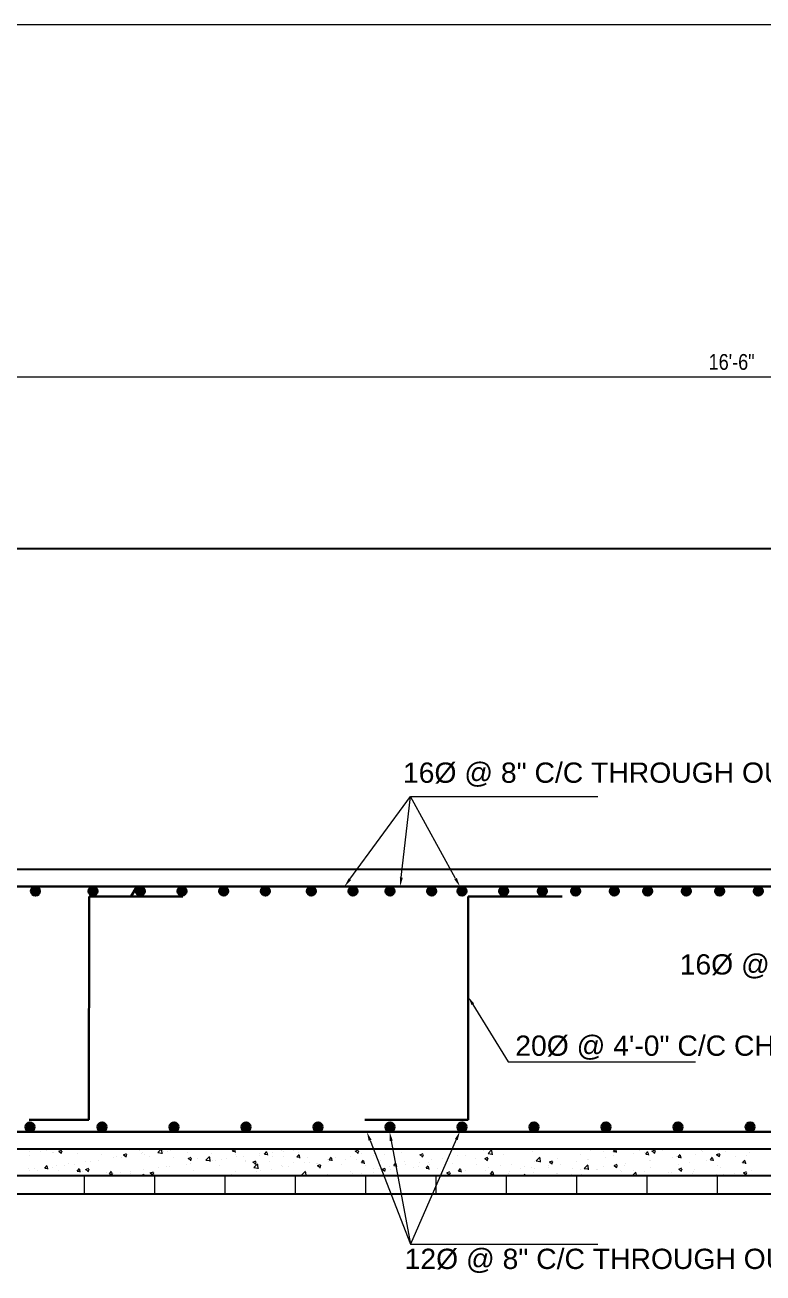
# Model space of a CAD drawing. Header units: inches. Extents: x 57837 to 133168, y 6972 to 27776.
# Drawn here: x 68072 to 68400, y 18898 to 19453 of the extents above; entities that cross this region are included whole.
import ezdxf

# ---------------------------------------------------------------- set-up
doc = ezdxf.new("R2010")
doc.units = ezdxf.units.IN
doc.header["$MEASUREMENT"] = 0
for name, color, linetype, lineweight in [('DIM', 2, 'Continuous', 13), ('HACTH', 153, 'Continuous', 5), ('ROD', 1, 'Continuous', 40), ('rod position', 1, 'Continuous', 30)]:
    doc.layers.add(name, color=color, linetype=linetype, lineweight=lineweight)
doc.layers.add('elevation', color=3, linetype='Continuous')
doc.layers.add('text', color=255, linetype='Continuous')
doc.styles.add('Arial', font='arial.ttf', dxfattribs={"height": 6.5})
doc.styles.get("Standard").update_dxf_attribs({"font": 'ARIALN.TTF', "height": 7})

msp = doc.modelspace()

# ---------------------------------------------------------------- hatches: boundary and pattern name
at = {"layer": 'ROD'}
h = msp.add_hatch(color=5, dxfattribs=at)
h.set_gradient(color1=(0, 0, 255), one_color=1, tint=1, name='SPHERICAL')
h.paths.add_polyline_path([(68078.78, 19067.86, 1), (68074.78, 19067.86, 1)])
h = msp.add_hatch(color=5, dxfattribs=at)
h.set_gradient(color1=(0, 0, 255), one_color=1, tint=1, name='SPHERICAL')
h.paths.add_polyline_path([(68104.36, 19067.86, 1), (68100.36, 19067.86, 1)])
h = msp.add_hatch(color=5, dxfattribs=at)
h.set_gradient(color1=(0, 0, 255), one_color=1, tint=1, name='SPHERICAL')
h.paths.add_polyline_path([(68125.37, 19067.86, 1), (68121.37, 19067.86, 1)])
h = msp.add_hatch(color=5, dxfattribs=at)
h.set_gradient(color1=(0, 0, 255), one_color=1, tint=1, name='SPHERICAL')
h.paths.add_polyline_path([(68143.89, 19067.86, 1), (68139.89, 19067.86, 1)])
h = msp.add_hatch(color=5, dxfattribs=at)
h.set_gradient(color1=(0, 0, 255), one_color=1, tint=1, name='SPHERICAL')
h.paths.add_polyline_path([(68162.4, 19067.86, 1), (68158.4, 19067.86, 1)])
h = msp.add_hatch(color=5, dxfattribs=at)
h.set_gradient(color1=(0, 0, 255), one_color=1, tint=1, name='SPHERICAL')
h.paths.add_polyline_path([(68180.92, 19067.86, 1), (68176.92, 19067.86, 1)])
h = msp.add_hatch(color=5, dxfattribs=at)
h.set_gradient(color1=(0, 0, 255), one_color=1, tint=1, name='SPHERICAL')
h.paths.add_polyline_path([(68201.34, 19067.86, 1), (68197.34, 19067.86, 1)])
h = msp.add_hatch(color=5, dxfattribs=at)
h.set_gradient(color1=(0, 0, 255), one_color=1, tint=1, name='SPHERICAL')
h.paths.add_polyline_path([(68219.85, 19067.86, 1), (68215.85, 19067.86, 1)])
h = msp.add_hatch(color=5, dxfattribs=at)
h.set_gradient(color1=(0, 0, 255), one_color=1, tint=1, name='SPHERICAL')
h.paths.add_polyline_path([(68236.34, 19067.86, 1), (68232.34, 19067.86, 1)])
h = msp.add_hatch(color=5, dxfattribs=at)
h.set_gradient(color1=(0, 0, 255), one_color=1, tint=1, name='SPHERICAL')
h.paths.add_polyline_path([(68254.85, 19067.86, 1), (68250.85, 19067.86, 1)])
h = msp.add_hatch(color=5, dxfattribs=at)
h.set_gradient(color1=(0, 0, 255), one_color=1, tint=1, name='SPHERICAL')
h.paths.add_polyline_path([(68268.34, 19067.86, 1), (68264.34, 19067.86, 1)])
h = msp.add_hatch(color=5, dxfattribs=at)
h.set_gradient(color1=(0, 0, 255), one_color=1, tint=1, name='SPHERICAL')
h.paths.add_polyline_path([(68286.85, 19067.86, 1), (68282.85, 19067.86, 1)])
h = msp.add_hatch(color=5, dxfattribs=at)
h.set_gradient(color1=(0, 0, 255), one_color=1, tint=1, name='SPHERICAL')
h.paths.add_polyline_path([(68303.97, 19067.86, 1), (68299.97, 19067.86, 1)])
h = msp.add_hatch(color=5, dxfattribs=at)
h.set_gradient(color1=(0, 0, 255), one_color=1, tint=1, name='SPHERICAL')
h.paths.add_polyline_path([(68318.85, 19067.86, 1), (68314.85, 19067.86, 1)])
h = msp.add_hatch(color=5, dxfattribs=at)
h.set_gradient(color1=(0, 0, 255), one_color=1, tint=1, name='SPHERICAL')
h.paths.add_polyline_path([(68335.97, 19067.86, 1), (68331.97, 19067.86, 1)])
h = msp.add_hatch(color=5, dxfattribs=at)
h.set_gradient(color1=(0, 0, 255), one_color=1, tint=1, name='SPHERICAL')
h.paths.add_polyline_path([(68350.85, 19067.86, 1), (68346.85, 19067.86, 1)])
h = msp.add_hatch(color=5, dxfattribs=at)
h.set_gradient(color1=(0, 0, 255), one_color=1, tint=1, name='SPHERICAL')
h.paths.add_polyline_path([(68367.97, 19067.86, 1), (68363.97, 19067.86, 1)])
h = msp.add_hatch(color=5, dxfattribs=at)
h.set_gradient(color1=(0, 0, 255), one_color=1, tint=1, name='SPHERICAL')
h.paths.add_polyline_path([(68382.85, 19067.86, 1), (68378.85, 19067.86, 1)])
h = msp.add_hatch(color=5, dxfattribs=at)
h.set_gradient(color1=(0, 0, 255), one_color=1, tint=1, name='SPHERICAL')
h.paths.add_polyline_path([(68399.97, 19067.86, 1), (68395.97, 19067.86, 1)])
h = msp.add_hatch(color=5, dxfattribs=at)
h.set_gradient(color1=(0, 0, 255), one_color=1, tint=1, name='SPHERICAL')
h.paths.add_polyline_path([(68076.34, 18963.09, 1), (68072.34, 18963.09, 1)])
h = msp.add_hatch(color=5, dxfattribs=at)
h.set_gradient(color1=(0, 0, 255), one_color=1, tint=1, name='SPHERICAL')
h.paths.add_polyline_path([(68108.34, 18963.09, 1), (68104.34, 18963.09, 1)])
h = msp.add_hatch(color=5, dxfattribs=at)
h.set_gradient(color1=(0, 0, 255), one_color=1, tint=1, name='SPHERICAL')
h.paths.add_polyline_path([(68140.34, 18963.09, 1), (68136.34, 18963.09, 1)])
h = msp.add_hatch(color=5, dxfattribs=at)
h.set_gradient(color1=(0, 0, 255), one_color=1, tint=1, name='SPHERICAL')
h.paths.add_polyline_path([(68172.34, 18963.09, 1), (68168.34, 18963.09, 1)])
h = msp.add_hatch(color=5, dxfattribs=at)
h.set_gradient(color1=(0, 0, 255), one_color=1, tint=1, name='SPHERICAL')
h.paths.add_polyline_path([(68204.34, 18963.09, 1), (68200.34, 18963.09, 1)])
h = msp.add_hatch(color=5, dxfattribs=at)
h.set_gradient(color1=(0, 0, 255), one_color=1, tint=1, name='SPHERICAL')
h.paths.add_polyline_path([(68236.34, 18963.09, 1), (68232.34, 18963.09, 1)])
h = msp.add_hatch(color=5, dxfattribs=at)
h.set_gradient(color1=(0, 0, 255), one_color=1, tint=1, name='SPHERICAL')
h.paths.add_polyline_path([(68268.34, 18963.09, 1), (68264.34, 18963.09, 1)])
h = msp.add_hatch(color=5, dxfattribs=at)
h.set_gradient(color1=(0, 0, 255), one_color=1, tint=1, name='SPHERICAL')
h.paths.add_polyline_path([(68300.34, 18963.09, 1), (68296.34, 18963.09, 1)])
h = msp.add_hatch(color=5, dxfattribs=at)
h.set_gradient(color1=(0, 0, 255), one_color=1, tint=1, name='SPHERICAL')
h.paths.add_polyline_path([(68332.34, 18963.09, 1), (68328.34, 18963.09, 1)])
h = msp.add_hatch(color=5, dxfattribs=at)
h.set_gradient(color1=(0, 0, 255), one_color=1, tint=1, name='SPHERICAL')
h.paths.add_polyline_path([(68364.34, 18963.09, 1), (68360.34, 18963.09, 1)])
h = msp.add_hatch(color=5, dxfattribs=at)
h.set_gradient(color1=(0, 0, 255), one_color=1, tint=1, name='SPHERICAL')
h.paths.add_polyline_path([(68396.34, 18963.09, 1), (68392.34, 18963.09, 1)])

# ---------------------------------------------------------------- linework, layer by layer
at = {"layer": 'DIM'}
for p, q in [((70374.08, 19452.54), (67752.73, 19452.54)), ((67994.35, 19296.22), (68778.35, 19296.22))]:
    msp.add_line(p, q, dxfattribs=at)
at = {"layer": 'DIM', "lineweight": 13}
for p, q in [((68216.45, 19073.09), (68243.45, 19109.84)), ((68239.33, 19073.84), (68243.45, 19109.84)), ((68263.45, 19073.37), (68243.45, 19109.84)), ((68243.45, 19109.84), (68326.69, 19109.84)), ((68243.45, 19109.84), (68326.69, 19109.84)), ((68243.45, 19109.84), (68326.69, 19109.84)), ((68271.14, 19017.5), (68286.84, 18992.03)), ((68286.84, 18992.03), (68370.07, 18992.03)), ((68225.47, 18957.1), (68243.45, 18911.03)), ((68234.88, 18956.9), (68243.45, 18911.03)), ((68263.77, 18957.43), (68243.45, 18911.03)), ((68243.45, 18911.03), (68326.69, 18911.03)), ((68243.45, 18911.03), (68326.69, 18911.03)), ((68243.45, 18911.03), (68326.69, 18911.03))]:
    msp.add_line(p, q, dxfattribs=at)
for points in [[(68216.98, 19072.69), (68214.08, 19069.86), (68215.91, 19073.48)], [(68239.99, 19073.76), (68238.87, 19069.86), (68238.67, 19073.91)], [(68264.03, 19073.69), (68265.37, 19069.86), (68262.86, 19073.05)], [(68270.58, 19017.15), (68269.05, 19020.9), (68271.71, 19017.85)], [(68224.85, 18956.86), (68224.02, 18960.83), (68226.09, 18957.34)], [(68234.22, 18956.77), (68234.14, 18960.83), (68235.53, 18957.02)], [(68263.16, 18957.7), (68265.37, 18961.09), (68264.38, 18957.16)]]:
    msp.add_solid(points, dxfattribs=at)
at = {"layer": 'elevation'}
for p, q in [((68746.35, 19219.9), (68026.35, 19219.9)), ((68746.35, 19077.35), (68026.35, 19077.35)), ((67748.73, 18953.35), (70378.39, 18953.35)), ((67748.73, 18953.35), (70378.39, 18953.35)), ((70378.39, 18941.35), (67748.73, 18941.35)), ((70378.39, 18941.35), (67748.73, 18941.35)), ((67748.73, 18933.35), (70378.39, 18933.35))]:
    msp.add_line(p, q, dxfattribs=at)
at = {"layer": 'HACTH', "lineweight": 0}
for p, q in [((68073.96, 18952.32), (68073.96, 18952.32)), ((68074.15, 18950.48), (68074.15, 18950.48)), ((68078.93, 18952.34), (68078.93, 18952.34)), ((68081.84, 18952.72), (68081.84, 18952.72)), ((68084.42, 18951.89), (68084.42, 18951.89)), ((68084.64, 18951.87), (68084.64, 18951.87)), ((68087.11, 18952.28), (68088.51, 18952.82)), ((68087.11, 18952.28), (68088.1, 18951.61)), ((68088.26, 18951.23), (68088.66, 18952.44)), ((68094.52, 18953.17), (68094.52, 18953.17)), ((68095.31, 18951.42), (68095.31, 18951.42)), ((68105.99, 18950.97), (68105.99, 18950.97)), ((68111.51, 18949.44), (68111.51, 18949.44)), ((68112.45, 18953.21), (68112.45, 18953.21)), ((68112.8, 18949.73), (68112.8, 18949.73)), ((68114.94, 18949.42), (68114.94, 18949.42)), ((68115.85, 18950.68), (68117.25, 18951.22)), ((68115.85, 18950.68), (68116.85, 18950.01)), ((68116.52, 18950.1), (68116.52, 18950.1)), ((68116.67, 18950.52), (68116.67, 18950.52)), ((68117, 18949.63), (68117.4, 18950.84)), ((68123.13, 18952.75), (68123.13, 18952.75)), ((68124.09, 18951.09), (68124.09, 18951.09)), ((68124.47, 18951.73), (68124.47, 18951.73)), ((68125.04, 18950.7), (68125.04, 18950.7)), ((68127.34, 18950.07), (68127.34, 18950.07)), ((68131.15, 18951.68), (68132.71, 18953.31)), ((68131.15, 18951.68), (68132.93, 18951.41)), ((68133.08, 18951.07), (68132.86, 18952.97)), ((68133.8, 18952.3), (68133.8, 18952.3)), ((68135.43, 18952.2), (68135.43, 18952.2)), ((68136.73, 18952.76), (68136.73, 18952.76)), ((68138.02, 18949.62), (68138.02, 18949.62)), ((68144.48, 18951.85), (68144.48, 18951.85)), ((68144.59, 18949.08), (68145.99, 18949.62)), ((68144.59, 18949.08), (68145.59, 18948.41)), ((68145.74, 18948.03), (68146.15, 18949.24)), ((68148.7, 18949.17), (68148.7, 18949.17)), ((68151.26, 18953.01), (68151.2, 18953.35)), ((68152.5, 18948.37), (68154.05, 18950)), ((68152.5, 18948.37), (68154.28, 18948.1)), ((68154.43, 18947.76), (68154.21, 18949.66)), ((68155.16, 18951.4), (68155.16, 18951.4)), ((68155.55, 18948.23), (68155.55, 18948.23)), ((68156.68, 18948.19), (68156.68, 18948.19)), ((68159.37, 18948.71), (68159.37, 18948.71)), ((68161.68, 18948.85), (68161.68, 18948.85)), ((68164.26, 18952.24), (68165.18, 18953.35)), ((68164.26, 18952.24), (68165.45, 18952.14)), ((68165.6, 18951.75), (68165.37, 18953.01)), ((68165.83, 18950.95), (68165.83, 18950.95)), ((68165.94, 18949.73), (68165.94, 18949.73)), ((68169.26, 18949.84), (68169.26, 18949.84)), ((68170.05, 18948.26), (68170.05, 18948.26)), ((68176.21, 18951.14), (68176.21, 18951.14)), ((68176.51, 18950.5), (68176.51, 18950.5)), ((68178.6, 18950.99), (68179.57, 18952.13)), ((68178.6, 18950.99), (68179.8, 18950.88)), ((68179.95, 18950.5), (68179.72, 18951.75)), ((68181.89, 18951.51), (68181.89, 18951.51)), ((68181.96, 18949.81), (68181.96, 18949.81)), ((68186.31, 18952.42), (68186.31, 18952.42)), ((68186.9, 18952.17), (68186.9, 18952.17)), ((68187.19, 18950.05), (68187.19, 18950.05)), ((68191.01, 18953.35), (68191.14, 18953.26)), ((68191.29, 18952.88), (68191.45, 18953.35)), ((68192.95, 18949.73), (68193.91, 18950.88)), ((68192.95, 18949.73), (68194.14, 18949.63)), ((68193.62, 18951.81), (68193.62, 18951.81)), ((68194.29, 18949.24), (68194.06, 18950.5)), ((68194.47, 18953.16), (68194.47, 18953.16)), ((68197.86, 18949.6), (68197.86, 18949.6)), ((68206.73, 18948.67), (68206.73, 18948.67)), ((68207.29, 18948.48), (68208.26, 18949.62)), ((68207.29, 18948.48), (68208.49, 18948.37)), ((68208.64, 18947.99), (68208.41, 18949.24)), ((68208.54, 18949.15), (68208.54, 18949.15)), ((68210.08, 18949.42), (68210.08, 18949.42)), ((68214.42, 18948.6), (68214.42, 18948.6)), ((68216.83, 18949.95), (68216.83, 18949.95)), ((68218.88, 18952.33), (68220.28, 18952.87)), ((68218.88, 18952.33), (68219.88, 18951.66)), ((68219.21, 18948.69), (68219.21, 18948.69)), ((68220.03, 18951.28), (68220.44, 18952.48)), ((68221.64, 18947.22), (68222.6, 18948.37)), ((68221.74, 18951.42), (68221.74, 18951.42)), ((68227.05, 18950.26), (68227.05, 18950.26)), ((68227.22, 18951.45), (68227.22, 18951.45)), ((68229.89, 18948.24), (68229.89, 18948.24)), ((68232.06, 18950.92), (68232.06, 18950.92)), ((68237.48, 18952.86), (68237.48, 18952.86)), ((68239.63, 18951.91), (68239.63, 18951.91)), ((68247.63, 18950.73), (68249.03, 18951.26)), ((68247.63, 18950.73), (68248.62, 18950.06)), ((68248.77, 18949.67), (68249.18, 18950.88)), ((68252.71, 18948.43), (68252.71, 18948.43)), ((68257.73, 18948.98), (68257.73, 18948.98)), ((68264.37, 18950.43), (68264.37, 18950.43)), ((68268, 18950.39), (68268, 18950.39)), ((68272.22, 18949.01), (68272.22, 18949.01)), ((68276.04, 18952.43), (68276.04, 18952.43)), ((68276.37, 18949.12), (68277.77, 18949.66)), ((68276.37, 18949.12), (68277.36, 18948.45)), ((68277.22, 18949.67), (68277.22, 18949.67)), ((68277.52, 18948.07), (68277.92, 18949.28)), ((68277.91, 18951.3), (68279.47, 18952.93)), ((68277.91, 18951.3), (68279.69, 18951.03)), ((68278.1, 18951.67), (68278.1, 18951.67)), ((68279.85, 18950.69), (68279.62, 18952.59)), ((68284.8, 18950.66), (68284.8, 18950.66)), ((68288.49, 18953.17), (68288.49, 18953.17)), ((68297.43, 18952.33), (68297.43, 18952.33)), ((68299.26, 18947.99), (68300.82, 18949.62)), ((68301.19, 18947.38), (68300.97, 18949.28)), ((68302.43, 18952.99), (68302.43, 18952.99)), ((68308.62, 18949.2), (68308.62, 18949.2)), ((68319.01, 18950.7), (68319.01, 18950.7)), ((68320.63, 18952.99), (68320.56, 18953.35)), ((68321.87, 18948.51), (68321.87, 18948.51)), ((68322.39, 18948.42), (68322.39, 18948.42)), ((68322.85, 18953.35), (68322.91, 18953.3)), ((68323.06, 18952.92), (68323.21, 18953.35)), ((68329.27, 18952.11), (68329.27, 18952.11)), ((68329.96, 18949.41), (68329.96, 18949.41)), ((68333.53, 18950.51), (68333.53, 18950.51)), ((68333.62, 18952.22), (68334.57, 18953.35)), ((68333.62, 18952.22), (68334.82, 18952.12)), ((68334.97, 18951.74), (68334.74, 18952.99)), ((68342.59, 18951.08), (68342.59, 18951.08)), ((68345.19, 18952.51), (68345.19, 18952.51)), ((68347.6, 18951.74), (68347.6, 18951.74)), ((68347.97, 18950.97), (68348.93, 18952.12)), ((68347.97, 18950.97), (68349.16, 18950.86)), ((68349.32, 18950.48), (68349.09, 18951.73)), ((68349.52, 18948.23), (68349.52, 18948.23)), ((68350.66, 18952.37), (68352.06, 18952.91)), ((68350.66, 18952.37), (68351.65, 18951.7)), ((68351.81, 18951.32), (68352.21, 18952.53)), ((68355.17, 18952.73), (68355.17, 18952.73)), ((68359.79, 18949.64), (68359.79, 18949.64)), ((68361.65, 18950.12), (68361.65, 18950.12)), ((68361.9, 18953.05), (68361.9, 18953.05)), ((68362.31, 18949.71), (68363.28, 18950.86)), ((68362.31, 18949.71), (68363.51, 18949.61)), ((68363.66, 18949.23), (68363.43, 18950.48)), ((68369.89, 18950.92), (68369.89, 18950.92)), ((68372.58, 18952.6), (68372.58, 18952.6)), ((68373.31, 18952.13), (68373.31, 18952.13)), ((68375.12, 18948.17), (68375.12, 18948.17)), ((68376.66, 18948.46), (68377.62, 18949.61)), ((68376.66, 18948.46), (68377.85, 18948.35)), ((68378.01, 18947.97), (68377.78, 18949.22)), ((68379.4, 18950.77), (68380.8, 18951.31)), ((68379.4, 18950.77), (68380.4, 18950.1)), ((68380.28, 18952.42), (68380.28, 18952.42)), ((68380.55, 18949.72), (68380.95, 18950.93)), ((68383.26, 18952.15), (68383.26, 18952.15)), ((68387.76, 18949.83), (68387.76, 18949.83)), ((68391, 18947.2), (68391.97, 18948.35)), ((68392.76, 18950.49), (68392.76, 18950.49)), ((68393.93, 18951.7), (68393.93, 18951.7)), ((68073.67, 18944.46), (68073.67, 18944.46)), ((68073.91, 18943.82), (68073.91, 18943.82)), ((68076.44, 18944.39), (68076.44, 18944.39)), ((68077.81, 18943.72), (68077.81, 18943.72)), ((68080.96, 18944.73), (68081.92, 18945.88)), ((68080.96, 18944.73), (68082.16, 18944.62)), ((68082.31, 18944.24), (68082.08, 18945.49)), ((68084.18, 18945.23), (68084.18, 18945.23)), ((68086.3, 18946.12), (68086.3, 18946.12)), ((68087.12, 18943.94), (68087.12, 18943.94)), ((68089.48, 18945.73), (68089.48, 18945.73)), ((68091.31, 18946.78), (68091.31, 18946.78)), ((68094.28, 18946.51), (68094.28, 18946.51)), ((68095.31, 18943.47), (68096.27, 18944.62)), ((68095.31, 18943.47), (68096.5, 18943.37)), ((68096.65, 18942.98), (68096.42, 18944.24)), ((68097.79, 18943.49), (68097.79, 18943.49)), ((68098.88, 18947.78), (68098.88, 18947.78)), ((68099.05, 18944.23), (68100.45, 18944.77)), ((68099.05, 18944.23), (68100.04, 18943.56)), ((68100.19, 18943.18), (68100.6, 18944.39)), ((68101.14, 18947.73), (68101.14, 18947.73)), ((68104.67, 18948.01), (68104.67, 18948.01)), ((68108.47, 18943.04), (68108.47, 18943.04)), ((68109.65, 18942.22), (68110.61, 18943.37)), ((68111, 18941.73), (68110.77, 18942.98)), ((68114.69, 18942.76), (68114.69, 18942.76)), ((68118.83, 18943.21), (68118.83, 18943.21)), ((68124.8, 18944.04), (68124.8, 18944.04)), ((68127.79, 18942.63), (68129.19, 18943.17)), ((68127.79, 18942.63), (68128.78, 18941.96)), ((68128.94, 18941.58), (68129.34, 18942.79)), ((68131.46, 18944.87), (68131.46, 18944.87)), ((68135.18, 18945.54), (68135.18, 18945.54)), ((68136.47, 18945.53), (68136.47, 18945.53)), ((68144.05, 18946.53), (68144.05, 18946.53)), ((68145.45, 18946.95), (68145.45, 18946.95)), ((68146.97, 18943.8), (68146.97, 18943.8)), ((68158.63, 18945.8), (68158.63, 18945.8)), ((68165.7, 18943.07), (68165.7, 18943.07)), ((68170.3, 18947.81), (68170.3, 18947.81)), ((68173.34, 18947.48), (68174.74, 18948.02)), ((68173.34, 18947.48), (68174.33, 18946.81)), ((68173.84, 18945.06), (68175.4, 18946.69)), ((68173.84, 18945.06), (68175.62, 18944.79)), ((68174.48, 18946.43), (68174.89, 18947.64)), ((68175.09, 18943.42), (68175.09, 18943.42)), ((68175.77, 18944.45), (68175.55, 18946.35)), ((68175.97, 18944.48), (68175.97, 18944.48)), ((68176.63, 18943.62), (68176.63, 18943.62)), ((68180.73, 18947.81), (68180.73, 18947.81)), ((68181.63, 18944.28), (68181.63, 18944.28)), ((68186.07, 18945.76), (68186.07, 18945.76)), ((68186.75, 18945.42), (68186.75, 18945.42)), ((68189.21, 18945.28), (68189.21, 18945.28)), ((68191.4, 18947.36), (68191.4, 18947.36)), ((68195.19, 18941.75), (68196.74, 18943.38)), ((68196.46, 18947.26), (68196.46, 18947.26)), ((68197.09, 18941.35), (68196.9, 18943.04)), ((68198.42, 18947.42), (68198.42, 18947.42)), ((68201.84, 18946.94), (68201.84, 18946.94)), ((68202.08, 18946.91), (68202.08, 18946.91)), ((68202.08, 18945.88), (68203.48, 18946.42)), ((68202.08, 18945.88), (68203.07, 18945.21)), ((68203.23, 18944.82), (68203.63, 18946.03)), ((68206.85, 18947.6), (68206.85, 18947.6)), ((68212.76, 18946.46), (68212.76, 18946.46)), ((68216.58, 18943.29), (68216.58, 18943.29)), ((68221.64, 18947.22), (68222.83, 18947.12)), ((68222.99, 18946.73), (68222.75, 18947.99)), ((68223.43, 18946.01), (68223.43, 18946.01)), ((68226.8, 18943.03), (68226.8, 18943.03)), ((68226.97, 18944.79), (68226.97, 18944.79)), ((68229.38, 18944.42), (68229.38, 18944.42)), ((68230.82, 18944.28), (68232.22, 18944.81)), ((68230.82, 18944.28), (68231.82, 18943.6)), ((68231.97, 18943.22), (68232.37, 18944.43)), ((68234.11, 18945.56), (68234.11, 18945.56)), ((68234.37, 18944.03), (68234.37, 18944.03)), ((68235.98, 18945.97), (68236.95, 18947.11)), ((68235.98, 18945.97), (68237.18, 18945.86)), ((68237.33, 18945.48), (68237.1, 18946.73)), ((68237.24, 18946.2), (68237.24, 18946.2)), ((68240.57, 18947.79), (68240.57, 18947.79)), ((68241.05, 18946.43), (68241.05, 18946.43)), ((68244.78, 18945.11), (68244.78, 18945.11)), ((68247, 18945.69), (68247, 18945.69)), ((68247.34, 18947.48), (68247.34, 18947.48)), ((68250.33, 18944.71), (68251.29, 18945.86)), ((68250.33, 18944.71), (68251.52, 18944.61)), ((68251.24, 18947.34), (68251.24, 18947.34)), ((68251.68, 18944.22), (68251.44, 18945.48)), ((68252.01, 18946.35), (68252.01, 18946.35)), ((68255.46, 18944.65), (68255.46, 18944.65)), ((68259.56, 18942.67), (68260.96, 18943.21)), ((68259.56, 18942.67), (68260.56, 18942)), ((68259.58, 18947.35), (68259.58, 18947.35)), ((68260.71, 18941.62), (68261.12, 18942.83)), ((68261.92, 18946.89), (68261.92, 18946.89)), ((68264.67, 18943.46), (68265.64, 18944.6)), ((68264.67, 18943.46), (68265.87, 18943.35)), ((68266.02, 18942.97), (68265.79, 18944.22)), ((68266.14, 18944.2), (68266.14, 18944.2)), ((68267.76, 18943.73), (68267.76, 18943.73)), ((68272.6, 18946.44), (68272.6, 18946.44)), ((68276.81, 18943.75), (68276.81, 18943.75)), ((68277.86, 18945.01), (68277.86, 18945.01)), ((68279.02, 18942.2), (68279.98, 18943.35)), ((68279.54, 18942.78), (68279.54, 18942.78)), ((68280.37, 18941.71), (68280.13, 18942.97)), ((68283.27, 18945.99), (68283.27, 18945.99)), ((68287.49, 18943.3), (68287.49, 18943.3)), ((68288.25, 18946.51), (68288.25, 18946.51)), ((68292.17, 18944.44), (68292.17, 18944.44)), ((68293.95, 18945.54), (68293.95, 18945.54)), ((68297.17, 18945.1), (68297.17, 18945.1)), ((68298.17, 18942.85), (68298.17, 18942.85)), ((68298.52, 18947.92), (68298.52, 18947.92)), ((68298.54, 18944.5), (68298.54, 18944.5)), ((68299.26, 18947.99), (68301.04, 18947.72)), ((68304.63, 18945.09), (68304.63, 18945.09)), ((68304.75, 18946.1), (68304.75, 18946.1)), ((68305.11, 18947.52), (68306.51, 18948.06)), ((68305.11, 18947.52), (68306.11, 18946.85)), ((68306.26, 18946.47), (68306.66, 18947.68)), ((68310.2, 18946.51), (68310.2, 18946.51)), ((68315.3, 18944.63), (68315.3, 18944.63)), ((68317.38, 18947.76), (68317.38, 18947.76)), ((68318.76, 18944.04), (68318.76, 18944.04)), ((68320.6, 18944.68), (68322.16, 18946.31)), ((68320.6, 18944.68), (68322.38, 18944.41)), ((68322.54, 18944.07), (68322.31, 18945.97)), ((68325.98, 18944.18), (68325.98, 18944.18)), ((68326.66, 18944.12), (68326.66, 18944.12)), ((68329.03, 18945.45), (68329.03, 18945.45)), ((68333.85, 18945.92), (68335.25, 18946.46)), ((68333.85, 18945.92), (68334.85, 18945.25)), ((68335, 18944.87), (68335.41, 18946.08)), ((68336.66, 18943.73), (68336.66, 18943.73)), ((68337.33, 18943.19), (68337.33, 18943.19)), ((68338.32, 18946.12), (68338.32, 18946.12)), ((68339.13, 18946.73), (68339.13, 18946.73)), ((68341.95, 18941.37), (68343.51, 18943)), ((68342.34, 18943.85), (68342.34, 18943.85)), ((68343.81, 18941.35), (68343.66, 18942.66)), ((68347.33, 18943.28), (68347.33, 18943.28)), ((68349.91, 18944.85), (68349.91, 18944.85)), ((68349.99, 18948.12), (68349.99, 18948.12)), ((68358.01, 18942.83), (68358.01, 18942.83)), ((68359.55, 18942.98), (68359.55, 18942.98)), ((68362.54, 18946.51), (68362.54, 18946.51)), ((68362.6, 18944.32), (68364, 18944.86)), ((68362.6, 18944.32), (68363.59, 18943.65)), ((68363.74, 18943.27), (68364.15, 18944.48)), ((68367.55, 18947.17), (68367.55, 18947.17)), ((68369.29, 18943.12), (68369.29, 18943.12)), ((68369.65, 18944.26), (68369.65, 18944.26)), ((68380.04, 18945.76), (68380.04, 18945.76)), ((68380.95, 18945.13), (68380.95, 18945.13)), ((68390.3, 18947.17), (68390.3, 18947.17)), ((68391, 18947.2), (68392.2, 18947.1)), ((68391.34, 18942.72), (68392.74, 18943.26)), ((68391.34, 18942.72), (68392.33, 18942.05)), ((68392.35, 18946.72), (68392.12, 18947.97)), ((68392.49, 18941.66), (68392.89, 18942.87)), ((68392.62, 18947.13), (68392.62, 18947.13)), ((68395.08, 18943.6), (68395.08, 18943.6)), ((68104.42, 18941.35), (68104.42, 18941.35)), ((68106.25, 18941.55), (68106.25, 18941.55)), ((68109.65, 18942.22), (68110.85, 18942.11)), ((68111.26, 18942.21), (68111.26, 18942.21)), ((68119.15, 18942.59), (68119.15, 18942.59)), ((68124.32, 18941.35), (68124.96, 18942.11)), ((68125.18, 18941.35), (68125.11, 18941.73)), ((68129.82, 18942.14), (68129.82, 18942.14)), ((68135.31, 18941.8), (68135.31, 18941.8)), ((68140.5, 18941.69), (68140.5, 18941.69)), ((68155.31, 18941.57), (68155.31, 18941.57)), ((68157.36, 18941.35), (68157.93, 18941.57)), ((68163.43, 18941.41), (68163.43, 18941.41)), ((68164, 18941.96), (68164, 18941.96)), ((68195.19, 18941.75), (68196.97, 18941.48)), ((68206.48, 18942.01), (68206.48, 18942.01)), ((68217.72, 18942.42), (68217.72, 18942.42)), ((68221.79, 18942.37), (68221.79, 18942.37)), ((68257.49, 18942.32), (68257.49, 18942.32)), ((68271.96, 18941.78), (68271.96, 18941.78)), ((68279.02, 18942.2), (68280.21, 18942.1)), ((68286.88, 18942.5), (68286.88, 18942.5)), ((68289.02, 18941.35), (68289.71, 18941.61)), ((68293.7, 18941.35), (68294.33, 18942.09)), ((68294.55, 18941.35), (68294.48, 18941.71)), ((68308.37, 18942.54), (68308.37, 18942.54)), ((68308.84, 18942.4), (68308.84, 18942.4)), ((68314.99, 18942.11), (68314.99, 18942.11)), ((68319.52, 18941.95), (68319.52, 18941.95)), ((68324.7, 18941.53), (68324.7, 18941.53)), ((68330.2, 18941.5), (68330.2, 18941.5)), ((68341.95, 18941.37), (68342.12, 18941.35)), ((68349.28, 18941.57), (68349.28, 18941.57)), ((68368.68, 18942.38), (68368.68, 18942.38)), ((68379.36, 18941.93), (68379.36, 18941.93)), ((68382.49, 18941.94), (68382.49, 18941.94)), ((68387.5, 18942.6), (68387.5, 18942.6)), ((68390.04, 18941.48), (68390.04, 18941.48))]:
    msp.add_line(p, q, dxfattribs=at)
at = {"layer": 'HACTH', "color": 3}
for p, q in [((68098.51, 18933.35), (68098.51, 18941.35)), ((68129.76, 18933.35), (68129.76, 18941.35)), ((68161.01, 18933.35), (68161.01, 18941.35)), ((68192.26, 18933.35), (68192.26, 18941.35)), ((68223.51, 18933.35), (68223.51, 18941.35)), ((68254.76, 18933.35), (68254.76, 18941.35)), ((68286.01, 18933.35), (68286.01, 18941.35)), ((68317.26, 18933.35), (68317.26, 18941.35)), ((68348.51, 18933.35), (68348.51, 18941.35)), ((68379.76, 18933.35), (68379.76, 18941.35))]:
    msp.add_line(p, q, dxfattribs=at)
at = {"layer": 'rod position'}
for p, q in [((67753.74, 19069.86), (70374.37, 19069.86)), ((68119.08, 19065.22), (68121.81, 19069.86)), ((68121.81, 19069.86), (68670.23, 19069.86)), ((67753.74, 18960.83), (70374.36, 18960.83))]:
    msp.add_line(p, q, dxfattribs=at)
at = {"layer": 'rod position', "color": 4}
for p, q in [((68100.62, 19065.45), (68100.51, 18966.24)), ((68142.32, 19065.45), (68100.62, 19065.45)), ((68269.09, 19065.45), (68268.98, 18966.27)), ((68310.8, 19065.45), (68269.09, 19065.45)), ((68100.51, 18966.24), (68074, 18966.24)), ((68268.98, 18966.27), (68223.16, 18966.27))]:
    msp.add_line(p, q, dxfattribs=at)
at = {"layer": 'rod position'}
for centre in [(68076.78, 19067.86), (68102.36, 19067.86), (68123.37, 19067.86), (68141.89, 19067.86), (68160.4, 19067.86), (68178.92, 19067.86), (68199.34, 19067.86), (68217.85, 19067.86), (68234.34, 19067.86), (68252.85, 19067.86), (68266.34, 19067.86), (68284.85, 19067.86), (68301.97, 19067.86), (68316.85, 19067.86), (68333.97, 19067.86), (68348.85, 19067.86), (68365.97, 19067.86), (68380.85, 19067.86), (68397.97, 19067.86), (68074.34, 18963.09), (68106.34, 18963.09), (68138.34, 18963.09), (68170.34, 18963.09), (68202.34, 18963.09), (68234.34, 18963.09), (68266.34, 18963.09), (68298.34, 18963.09), (68330.34, 18963.09), (68362.34, 18963.09), (68394.34, 18963.09)]:
    msp.add_circle(centre, 2, dxfattribs=at)

# ---------------------------------------------------------------- texts
at = {"layer": 'DIM'}
msp.add_text('16\'-6"', height=7, dxfattribs=at).set_placement((68375.89, 19299.36))
at = {"layer": 'text', "color": 3, "style": 'Arial'}
for s, p in [('16Ø @ 8" C/C THROUGH OUT BOTH WAY', (68240.07, 19115.93)), ('16Ø @ 8" C/C EXTRA BAR BOTHQWAY', (68363.03, 19030.77)), ('20Ø @ 4\'-0" C/C CHAIRS', (68289.98, 18994.67)), ('12Ø @ 8" C/C THROUGH OUT BOTH WAY', (68240.82, 18899.98))]:
    msp.add_text(s, height=9, rotation=360, dxfattribs=at).set_placement(p)

doc.saveas('drawing.dxf')
